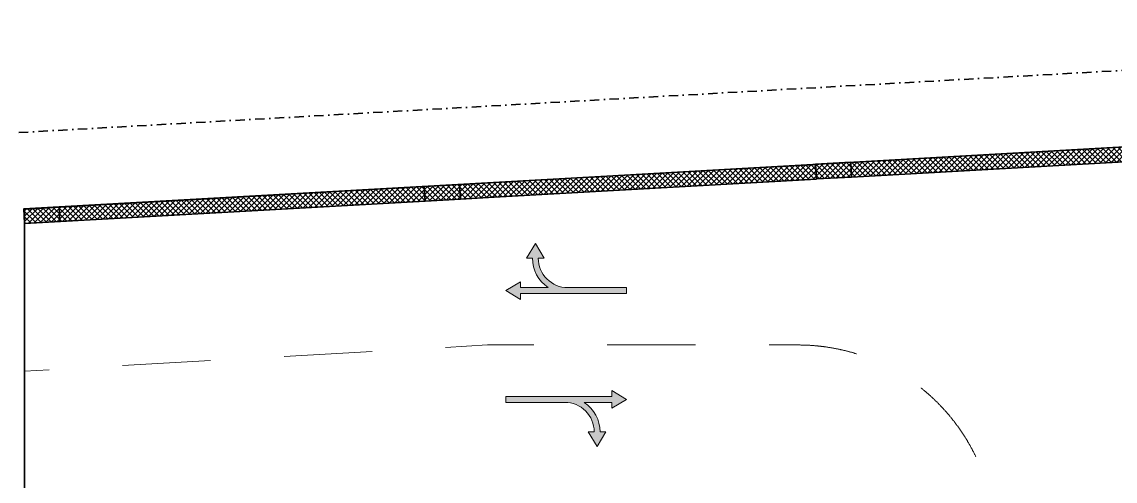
# Model space of a CAD drawing. Header units: millimetres. Extents: x 635850 to 824661, y -5878409 to -5774454.
# Drawn here: x 785758 to 804341, y -5782472 to -5774668 of the extents above; entities that cross this region are included whole.
import ezdxf

# ---------------------------------------------------------------- set-up
doc = ezdxf.new("R2010")
doc.units = ezdxf.units.MM
doc.header["$MEASUREMENT"] = 0
doc.linetypes.add('A - Long Dashed', pattern=[2750, 1500, -1250])
doc.linetypes.add('Dot & Dashed', pattern=[335.138881, 158.75, -88.194444, 0, -88.194437])
for name, color, linetype, lineweight, true_color in [('A - Ndertesa 4 - Parcelat_Pen_No__8', 7, 'Continuous', 35, 0xa80f02), ('A - Ndertesa 9 test_Pen_No__102', 7, 'Continuous', 13, 0xcccccc), ('A - Ndertesa 9 test_Pen_No__249', 7, 'Continuous', 13, 0xe8e8e8), ('A - Ndertesa 9 test_Pen_No__82', 7, 'Continuous', 20, 0xaaaaaa)]:
    doc.layers.add(name, color=color, linetype=linetype, lineweight=lineweight, true_color=true_color)
doc.layers.add('A - Ndertesa 9 test', color=7, linetype='Continuous')
for name, color, linetype, lineweight in [('A - Ndertesa 9 test_Pen_No__1', 7, 'Continuous', 13), ('A - Ndertesa 9 test_Pen_No__101', 252, 'Continuous', 13), ('A - Ndertesa 9 test_Pen_No__22', 8, 'Continuous', 35)]:
    doc.layers.add(name, color=color, linetype=linetype, lineweight=lineweight)
pattern_1 = [(45, (664183.82, -5827429.525), (-45.96194, 45.96194), []), (135, (664183.82, -5827429.525), (45.96194, 45.96194), [])]

# ---------------------------------------------------------------- blocks, each defined once
blk = doc.blocks.new('Slab_7', base_point=(785805, -5820250))
at = {"layer": 'A - Ndertesa 9 test_Pen_No__22', "color": 8, "linetype": 'Continuous', "lineweight": 35, "flags": 128}
blk.add_lwpolyline([(785805, -5820250), (785805, -5777848), (806004, -5776708), (808382, -5776709, -0.424657), (814554, -5782659), (814554, -5818983), (808604, -5819449), (807221, -5819557)], format="xyb", close=True, dxfattribs=at)
blk = doc.blocks.new('Wall_393', base_point=(793772, -5777397))
at = {"layer": 'A - Ndertesa 9 test_Pen_No__82', "linetype": 'Continuous', "lineweight": 20, "true_color": 0xaaaaaa}
h = blk.add_hatch(dxfattribs=at)
h.set_pattern_fill('Concrete_Block', color=253, style=0, pattern_type=2)
h.set_pattern_definition(pattern_1)
h.paths.add_polyline_path([(786404, -5778061), (785805, -5778095), (792612, -5777713), (792598, -5777463), (793197, -5777429), (793211, -5777679), (793786, -5777647), (793772, -5777397), (786390, -5777811)])
h = blk.add_hatch(dxfattribs=at)
h.set_pattern_fill('Concrete_Block', color=253, style=0, pattern_type=2)
h.set_pattern_definition(pattern_1)
h.paths.add_polyline_path([(785791, -5777845), (785805, -5778095), (785805, -5778095)])
at = {"layer": 'A - Ndertesa 9 test_Pen_No__22', "color": 8, "linetype": 'Continuous', "lineweight": 35, "flags": 128}
for points in [[(793772, -5777397), (786390, -5777811)], [(793211, -5777679), (793786, -5777647)], [(785791, -5777845), (785805, -5778095)], [(785805, -5778095), (792612, -5777713)]]:
    blk.add_lwpolyline(points, dxfattribs=at)
blk = doc.blocks.new('Wall_394', base_point=(806004, -5776708))
at = {"layer": 'A - Ndertesa 9 test_Pen_No__82', "linetype": 'Continuous', "lineweight": 20, "true_color": 0xaaaaaa}
h = blk.add_hatch(dxfattribs=at)
h.set_pattern_fill('Concrete_Block', color=253, style=0, pattern_type=2)
h.set_pattern_definition(pattern_1)
h.paths.add_polyline_path([(799847, -5777055), (799861, -5777305), (806002, -5776959), (805904, -5776959), (805904, -5776714)])
h = blk.add_hatch(dxfattribs=at)
h.set_pattern_fill('Concrete_Block', color=253, style=0, pattern_type=2)
h.set_pattern_definition(pattern_1)
h.paths.add_polyline_path([(806004, -5776708), (805995, -5776709), (806004, -5776709)])
h = blk.add_hatch(dxfattribs=at)
h.set_pattern_fill('Concrete_Block', color=253, style=0, pattern_type=2)
h.set_pattern_definition(pattern_1)
h.paths.add_polyline_path([(806004, -5776708), (806004, -5776709), (806504, -5776709), (806504, -5776930), (808382, -5776825), (808382, -5776709)])
h = blk.add_hatch(dxfattribs=at)
h.set_pattern_fill('Concrete_Block', color=253, style=0, pattern_type=2)
h.set_pattern_definition(pattern_1)
h.paths.add_polyline_path([(793772, -5777397), (793786, -5777647), (799262, -5777338), (799248, -5777089)])
at = {"layer": 'A - Ndertesa 9 test_Pen_No__22', "color": 8, "linetype": 'Continuous', "lineweight": 35, "flags": 128}
for points in [[(805904, -5776714), (799847, -5777055)], [(806004, -5776708), (805995, -5776709)], [(799248, -5777089), (793772, -5777397)], [(799861, -5777305), (806002, -5776959)], [(793786, -5777647), (799262, -5777338)]]:
    blk.add_lwpolyline(points, dxfattribs=at)
blk = doc.blocks.new('Column_446', base_point=(786097, -5777953))
at = {"layer": 'A - Ndertesa 9 test_Pen_No__101', "linetype": 'Continuous', "lineweight": 13}
h = blk.add_hatch(dxfattribs=at)
h.set_pattern_fill('Concrete_Block', color=252, style=0, pattern_type=2)
h.set_pattern_definition(pattern_1)
h.paths.add_polyline_path([(786404, -5778061), (786390, -5777811), (785791, -5777845), (785805, -5778095)])
at = {"layer": 'A - Ndertesa 9 test_Pen_No__22', "color": 8, "linetype": 'Continuous', "lineweight": 35, "flags": 128}
blk.add_lwpolyline([(786404, -5778061), (786390, -5777811), (785791, -5777845), (785805, -5778095)], close=True, dxfattribs=at)
blk = doc.blocks.new('Column_447', base_point=(792904, -5777571))
at = {"layer": 'A - Ndertesa 9 test_Pen_No__101', "linetype": 'Continuous', "lineweight": 13}
h = blk.add_hatch(dxfattribs=at)
h.set_pattern_fill('Concrete_Block', color=252, style=0, pattern_type=2)
h.set_pattern_definition(pattern_1)
h.paths.add_polyline_path([(793211, -5777679), (793197, -5777429), (792598, -5777463), (792612, -5777713)])
at = {"layer": 'A - Ndertesa 9 test_Pen_No__22', "color": 8, "linetype": 'Continuous', "lineweight": 35, "flags": 128}
blk.add_lwpolyline([(793211, -5777679), (793197, -5777429), (792598, -5777463), (792612, -5777713)], close=True, dxfattribs=at)
blk = doc.blocks.new('Column_448', base_point=(799554, -5777197))
at = {"layer": 'A - Ndertesa 9 test_Pen_No__101', "linetype": 'Continuous', "lineweight": 13}
h = blk.add_hatch(dxfattribs=at)
h.set_pattern_fill('Concrete_Block', color=252, style=0, pattern_type=2)
h.set_pattern_definition(pattern_1)
h.paths.add_polyline_path([(799861, -5777305), (799847, -5777055), (799248, -5777089), (799262, -5777338)])
at = {"layer": 'A - Ndertesa 9 test_Pen_No__22', "color": 8, "linetype": 'Continuous', "lineweight": 35, "flags": 128}
blk.add_lwpolyline([(799861, -5777305), (799847, -5777055), (799248, -5777089), (799262, -5777338)], close=True, dxfattribs=at)

msp = doc.modelspace()

# ---------------------------------------------------------------- hatches: boundary and pattern name
at = {"layer": 'A - Ndertesa 9 test_Pen_No__1', "linetype": 'Continuous', "lineweight": 0, "true_color": 0xffffff}
for points in [[(795036, -5779183.5, -0.4142136), (794536, -5778683.5), (794636, -5778683.5), (794486, -5778433.5), (794336, -5778683.5), (794436, -5778683.5, 0.2513807), (794704.3, -5779183.5), (794236, -5779183.5), (794236, -5779083.5), (793986, -5779233.5), (794236, -5779383.5), (794236, -5779283.5), (796036, -5779283.5), (796036, -5779183.5)], [(794986, -5781133.5, -0.4142136), (795486, -5781633.5), (795386, -5781633.5), (795536, -5781883.5), (795686, -5781633.5), (795586, -5781633.5, 0.2513807), (795317.6, -5781133.5), (795786, -5781133.5), (795786, -5781233.5), (796036, -5781083.5), (795786, -5780933.5), (795786, -5781033.5), (793986, -5781033.5), (793986, -5781133.5)]]:
    msp.add_hatch(color=7, dxfattribs=at).paths.add_polyline_path(points)

# ---------------------------------------------------------------- linework, layer by layer
at = {"layer": 'A - Ndertesa 4 - Parcelat_Pen_No__8', "color": 14, "linetype": 'Dot & Dashed', "lineweight": 35, "true_color": 0xa80f02, "flags": 128}
msp.add_lwpolyline([(733761.3, -5782580), (734384.5, -5782511.6), (739483.2, -5781910.3), (747197.4, -5781000), (784230.8, -5776632.3), (793698.8, -5776099.1), (819130, -5774668.2), (819631.1, -5776866.2), (819788.1, -5808768.6), (819746.4, -5820701.6), (819743.1, -5821766.1), (820301.5, -5825616.4), (821512.9, -5834119.4), (824288.1, -5853609.9), (824291, -5858767), (824299.3, -5867013.6), (824597.3, -5875197.7), (824661.3, -5876965.6), (784564.9, -5878321), (781955.6, -5878409.2), (781730.2, -5866302.9), (775348.1, -5866126), (752901.9, -5864556.1), (751179, -5864553.9), (727260.7, -5864453.7), (725402.9, -5864686.4), (718860.6, -5865507.5), (710389, -5865868.7), (686520.5, -5865695.5), (678720.9, -5864781.6), (675513.9, -5865184.2), (661350.7, -5864944.6), (635849.7, -5864460.6), (638063.7, -5831999.5), (638105, -5831384.7), (638101.8, -5831365), (638115.5, -5831200.6), (639884.7, -5813259.3), (641769, -5794156.2), (641993.7, -5791687.6), (680547, -5788218.5), (691950.8, -5787192.6), (699894.6, -5786316.7)], close=True, dxfattribs=at)
at = {"layer": 'A - Ndertesa 9 test_Pen_No__102', "color": 254, "linetype": 'Continuous', "lineweight": 13, "true_color": 0xcccccc, "flags": 128}
for points in [[(795036, -5779183.5, -0.4142136), (794536, -5778683.5), (794636, -5778683.5), (794486, -5778433.5), (794336, -5778683.5), (794436, -5778683.5, 0.2513807), (794704.3, -5779183.5), (794236, -5779183.5), (794236, -5779083.5), (793986, -5779233.5), (794236, -5779383.5), (794236, -5779283.5), (796036, -5779283.5), (796036, -5779183.5)], [(794986, -5781133.5, -0.4142136), (795486, -5781633.5), (795386, -5781633.5), (795536, -5781883.5), (795686, -5781633.5), (795586, -5781633.5, 0.2513807), (795317.6, -5781133.5), (795786, -5781133.5), (795786, -5781233.5), (796036, -5781083.5), (795786, -5780933.5), (795786, -5781033.5), (793986, -5781033.5), (793986, -5781133.5)]]:
    msp.add_lwpolyline(points, format="xyb", close=True, dxfattribs=at)
at = {"layer": 'A - Ndertesa 9 test_Pen_No__249', "color": 254, "linetype": 'A - Long Dashed', "lineweight": 13, "true_color": 0xe8e8e8, "flags": 128}
msp.add_lwpolyline([(789867.4, -5795751.4), (798954.2, -5795751.4, 0.4142136), (802304.2, -5792401.4), (802304.2, -5783508.5, 0.4142136), (798954.2, -5780158.5), (793674.7, -5780158.5), (785805, -5780601.3)], format="xyb", dxfattribs=at)

# ---------------------------------------------------------------- block references
at = {"layer": 'A - Ndertesa 9 test', "color": 8, "linetype": 'Continuous', "lineweight": 35}
msp.add_blockref('Slab_7', (785805, -5820249.9), dxfattribs=at)
at = {"layer": 'A - Ndertesa 9 test', "color": 8, "lineweight": 35}
for name, p in [('Wall_394', (806004.2, -5776708.1)), ('Column_448', (799554.2, -5777196.6)), ('Wall_393', (793771.9, -5777397)), ('Column_447', (792904.4, -5777571.1)), ('Column_446', (786097.4, -5777952.8))]:
    msp.add_blockref(name, p, dxfattribs=at)

doc.saveas('drawing.dxf')
